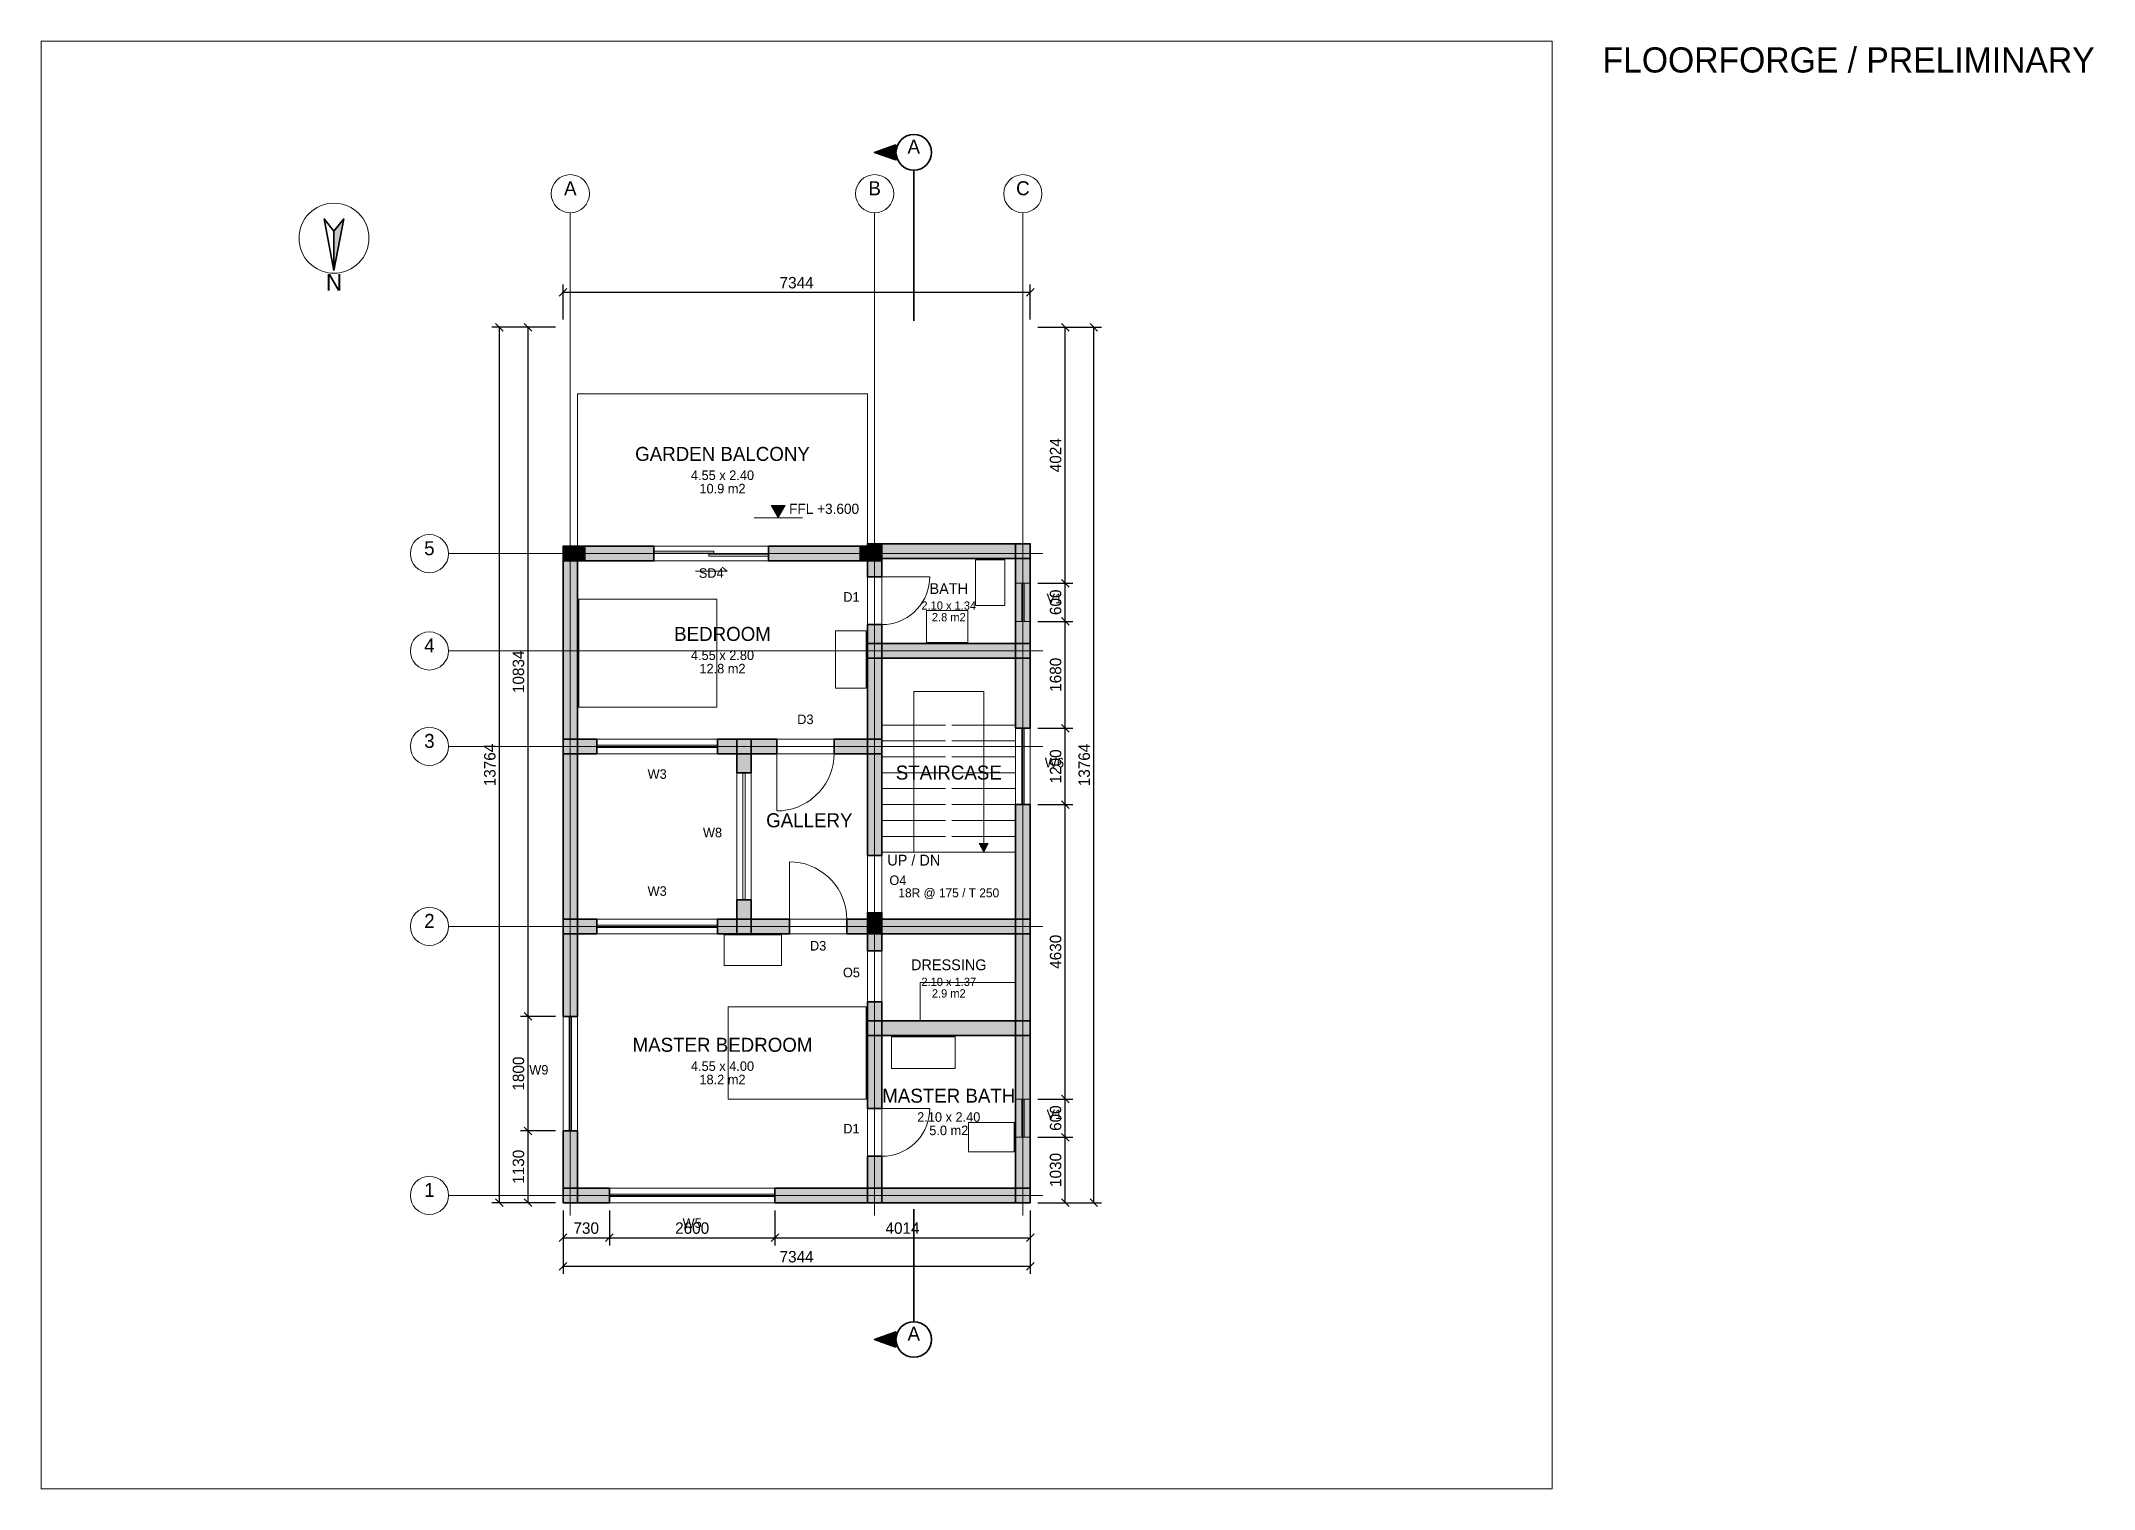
# Paper-space layout 'FLOOR-1' of a CAD drawing. Header units: millimetres. Extents: x 20 to 346, y 30 to 260.
# The model-space entities are those that its viewports show. They can reach past a viewport. Long polylines and large blocks are cut down to what shows.
import ezdxf
from ezdxf.enums import TextEntityAlignment as Align

# ---------------------------------------------------------------- set-up
doc = ezdxf.new("R2010")
doc.units = ezdxf.units.MM
for name, color, linetype, lineweight in [('A-ANNO', 7, 'Continuous', 18), ('A-DIMS', 7, 'Continuous', 13), ('A-DOOR', 3, 'Continuous', 18), ('A-FLOR', 8, 'Continuous', 13), ('A-FURN', 8, 'Continuous', 13), ('A-GRID', 8, 'Continuous', 13), ('A-LEVL', 7, 'Continuous', 13), ('A-SECT', 1, 'Continuous', 35), ('A-STAIR', 7, 'Continuous', 18), ('A-TAGS', 1, 'Continuous', 13), ('A-WALL', 7, 'Continuous', 35), ('A-WIND', 4, 'Continuous', 18)]:
    doc.layers.add(name, color=color, linetype=linetype, lineweight=lineweight)
doc.dimstyles.new('FF-ARCH', dxfattribs={"dimtxt": 180, "dimasz": 90, "dimexe": 120, "dimexo": 120, "dimgap": 60, "dimtad": 1, "dimdec": 0, "dimtsz": 60, "dimcen": 2.5, "dimazin": 3, "dimtfac": 1, "dimtmove": 0, "dimatfit": 3})

msp = doc.modelspace()

# ---------------------------------------------------------------- hatches: boundary and pattern name
at = {"layer": 'A-LEVL'}
msp.add_hatch(color=7, dxfattribs=at).paths.add_polyline_path([(22618, 10960), (22838, 10960), (22728, 10770)])
at = {"layer": 'A-SECT'}
for points in [[(24578, 16634), (24238, 16514), (24578, 16394)], [(24578, -2270), (24238, -2150), (24578, -2030)]]:
    msp.add_hatch(color=7, dxfattribs=at).paths.add_polyline_path(points)
at = {"layer": 'A-STAIR'}
msp.add_hatch(color=7, dxfattribs=at).paths.add_polyline_path([(25888, 5650), (26028, 5650), (25958, 5510)])
at = {"layer": 'A-WALL'}
for points in [[(15744, 14658), (15898, 15466.5), (15744, 15274)], [(24128, 10245), (24128, 10360), (24358, 10360), (24358, 10205), (24358, 10090), (24128, 10090), (24128, 10245)], [(26573, 10360), (26688, 10360), (26688, 10130), (24243, 10130), (24128, 10130), (24128, 10360), (26573, 10360)], [(26458, 10245), (26458, 10360), (26688, 10360), (26688, 8675), (26688, 8560), (26458, 8560), (26458, 10245)], [(19344, 10205), (19344, 10320), (19574, 10320), (19574, 7175), (19574, 7060), (19344, 7060), (19344, 10205)], [(19574, 10320), (19689, 10320), (19689, 10090), (19459, 10090), (19344, 10090), (19344, 10320), (19574, 10320)], [(19574, 10090), (19459, 10090), (19459, 10320), (20774, 10320), (20774, 10090), (19574, 10090)], [(24243, 10320), (24243, 10090), (22574, 10090), (22574, 10320), (24128, 10320), (24243, 10320)], [(24243, 10320), (24358, 10320), (24358, 10090), (24128, 10090), (24013, 10090), (24013, 10320), (24243, 10320)], [(24128, 10320), (24358, 10320), (24358, 9840), (24128, 9840), (24128, 10205), (24128, 10320)], [(24358, 8675), (24358, 8560), (24128, 8560), (24128, 9090), (24358, 9090), (24358, 8675)], [(24128, 8675), (24128, 8790), (24358, 8790), (24358, 7175), (24358, 7060), (24128, 7060), (24128, 8675)], [(26573, 8790), (26688, 8790), (26688, 8560), (24243, 8560), (24128, 8560), (24128, 8790), (26573, 8790)], [(26458, 8790), (26688, 8790), (26688, 7460), (26458, 7460), (26458, 8675), (26458, 8790)], [(19344, 7175), (19344, 7290), (19574, 7290), (19574, 4345), (19574, 4230), (19344, 4230), (19344, 7175)], [(19459, 7060), (19344, 7060), (19344, 7290), (19874, 7290), (19874, 7060), (19459, 7060)], [(22304, 7290), (22304, 7060), (21774, 7060), (21774, 7290), (22189, 7290), (22304, 7290)], [(22074, 7290), (22304, 7290), (22304, 6760), (22074, 6760), (22074, 7175), (22074, 7290)], [(22189, 7060), (22074, 7060), (22074, 7290), (22704, 7290), (22704, 7060), (22189, 7060)], [(24358, 7290), (24358, 7060), (23604, 7060), (23604, 7290), (24243, 7290), (24358, 7290)], [(24128, 7290), (24358, 7290), (24358, 5460), (24128, 5460), (24128, 7175), (24128, 7290)], [(26688, 4345), (26688, 4230), (26458, 4230), (26458, 6260), (26688, 6260), (26688, 4345)], [(22304, 4345), (22304, 4230), (22074, 4230), (22074, 4760), (22304, 4760), (22304, 4345)], [(24358, 4345), (24358, 4230), (24128, 4230), (24128, 4560), (24358, 4560), (24358, 4345)], [(19344, 4460), (19574, 4460), (19574, 2930), (19344, 2930), (19344, 4345), (19344, 4460)], [(19459, 4230), (19344, 4230), (19344, 4460), (19874, 4460), (19874, 4230), (19459, 4230)], [(22304, 4460), (22304, 4230), (21774, 4230), (21774, 4460), (22189, 4460), (22304, 4460)], [(22189, 4230), (22074, 4230), (22074, 4460), (22904, 4460), (22904, 4230), (22189, 4230)], [(24358, 4460), (24358, 4230), (23804, 4230), (23804, 4460), (24243, 4460), (24358, 4460)], [(24128, 4460), (24358, 4460), (24358, 3960), (24128, 3960), (24128, 4345), (24128, 4460)], [(26573, 4460), (26688, 4460), (26688, 4230), (24243, 4230), (24128, 4230), (24128, 4460), (26573, 4460)], [(26458, 4345), (26458, 4460), (26688, 4460), (26688, 2745), (26688, 2630), (26458, 2630), (26458, 4345)], [(24358, 2745), (24358, 2630), (24128, 2630), (24128, 3160), (24358, 3160), (24358, 2745)], [(24128, 2860), (24358, 2860), (24358, 1480), (24128, 1480), (24128, 2745), (24128, 2860)], [(26573, 2860), (26688, 2860), (26688, 2630), (24243, 2630), (24128, 2630), (24128, 2860), (26573, 2860)], [(26458, 2745), (26458, 2860), (26688, 2860), (26688, 115), (26688, 0), (26458, 0), (26458, 2745)], [(19574, 115), (19574, 0), (19344, 0), (19344, 1130), (19574, 1130), (19574, 115)], [(24358, 115), (24358, 0), (24128, 0), (24128, 730), (24358, 730), (24358, 115)], [(19459, 0), (19344, 0), (19344, 230), (20074, 230), (20074, 0), (19459, 0)], [(24358, 230), (24358, 0), (22674, 0), (22674, 230), (24243, 230), (24358, 230)], [(26573, 230), (26688, 230), (26688, 0), (24243, 0), (24128, 0), (24128, 230), (26573, 230)]]:
    msp.add_hatch(color=7, dxfattribs=at).paths.add_polyline_path(points)

# ---------------------------------------------------------------- linework, layer by layer
at = {"layer": 'A-ANNO'}
msp.add_circle((15744, 15164), 550, dxfattribs=at)
at = {"layer": 'A-DOOR'}
for p, q in [((21424, 9930), (21924, 9930)), ((21924, 9930), (21844, 9990)), ((24358, 9840), (25108, 9840)), ((22704, 7060), (22704, 6160)), ((22904, 4460), (22904, 5360)), ((24128, 4560), (24128, 5460)), ((24358, 4560), (24358, 5460)), ((24128, 3160), (24128, 3960)), ((24358, 3160), (24358, 3960)), ((24358, 1480), (25108, 1480))]:
    msp.add_line(p, q, dxfattribs=at)
for points in [[(20774, 10211), (21714, 10211), (21714, 10243), (20774, 10243)], [(21634, 10167), (22574, 10167), (22574, 10199), (21634, 10199)]]:
    msp.add_lwpolyline(points, close=True, dxfattribs=at)
for points in [[(24358, 9090), (24427.2, 9093.2), (24495.8, 9102.8), (24563.2, 9118.6), (24628.9, 9140.6), (24692.3, 9168.6), (24752.8, 9202.3), (24810, 9241.5), (24863.3, 9285.7), (24912.3, 9334.7), (24956.5, 9388), (24995.7, 9445.2), (25029.4, 9505.7), (25057.4, 9569.1), (25079.4, 9634.8), (25095.2, 9702.2), (25104.8, 9770.8), (25108, 9840)], [(23604, 7060), (23600.2, 6977), (23588.7, 6894.6), (23569.6, 6813.7), (23543.2, 6734.9), (23509.6, 6658.8), (23469.2, 6586.2), (23422.2, 6517.6), (23369.1, 6453.7), (23310.3, 6394.9), (23246.4, 6341.8), (23177.8, 6294.8), (23105.2, 6254.4), (23029.1, 6220.8), (22950.3, 6194.4), (22869.4, 6175.3), (22787, 6163.8), (22704, 6160)], [(23804, 4460), (23800.2, 4543), (23788.7, 4625.4), (23769.6, 4706.3), (23743.2, 4785.1), (23709.6, 4861.2), (23669.2, 4933.8), (23622.2, 5002.4), (23569.1, 5066.3), (23510.3, 5125.1), (23446.4, 5178.2), (23377.8, 5225.2), (23305.2, 5265.6), (23229.1, 5299.2), (23150.3, 5325.6), (23069.4, 5344.7), (22987, 5356.2), (22904, 5360)], [(24358, 730), (24427.2, 733.2), (24495.8, 742.8), (24563.2, 758.6), (24628.9, 780.6), (24692.3, 808.6), (24752.8, 842.3), (24810, 881.5), (24863.3, 925.7), (24912.3, 974.7), (24956.5, 1028), (24995.7, 1085.2), (25029.4, 1145.7), (25057.4, 1209.1), (25079.4, 1274.8), (25095.2, 1342.2), (25104.8, 1410.8), (25108, 1480)]]:
    msp.add_lwpolyline(points, dxfattribs=at)
at = {"layer": 'A-FLOR'}
for points in [[(19344, 0), (19344, 230), (19344, 4230), (19344, 4345), (19344, 4460), (19344, 7060), (19344, 7175), (19344, 7290), (19344, 10090), (19344, 10205), (19344, 10320), (19459, 10320), (19574, 10320), (19574, 12720), (24128, 12720), (24128, 10360), (24358, 10360), (26458, 10360), (26573, 10360), (26688, 10360), (26688, 10130), (26688, 8790), (26688, 8675), (26688, 8560), (26688, 4460), (26688, 4345), (26688, 4230), (26688, 2860), (26688, 2745), (26688, 2630), (26688, 230), (26688, 115), (26688, 0), (26458, 0), (24358, 0), (24243, 0), (24128, 0), (19574, 0), (19459, 0), (19344, 0)], [(19574, 10320), (24128, 10320), (24128, 12720), (19574, 12720)], [(19574, 7290), (24128, 7290), (24128, 10090), (19574, 10090)], [(24358, 8790), (26458, 8790), (26458, 10130), (24358, 10130)], [(24358, 4460), (26458, 4460), (26458, 8560), (24358, 8560)], [(26458, 8560), (24358, 8560), (24358, 5510), (26458, 5510), (26458, 8560)], [(19574, 7060), (19574, 4460), (22074, 4460), (22074, 7060), (19574, 7060)], [(22304, 4460), (24128, 4460), (24128, 7060), (22304, 7060)], [(19574, 230), (24128, 230), (24128, 4230), (19574, 4230)], [(24358, 2860), (26458, 2860), (26458, 4230), (24358, 4230)], [(24358, 230), (26458, 230), (26458, 2630), (24358, 2630)]]:
    msp.add_lwpolyline(points, close=True, dxfattribs=at)
msp.add_lwpolyline([(24128, 10360.1), (24128, 12720), (19574, 12720), (19574, 10320.1)], dxfattribs=at)
at = {"layer": 'A-FURN'}
for points in [[(26288, 9390), (26288, 10110), (25828, 10110), (25828, 9390)], [(21764, 7790), (21764, 9490), (19594, 9490), (19594, 7790)], [(25708, 8810), (25708, 9310), (25058, 9310), (25058, 8810)], [(24108, 8090), (24108, 8990), (23628, 8990), (23628, 8090)], [(22778, 3730), (22778, 4210), (21878, 4210), (21878, 3730)], [(26458, 2860), (26458, 3460), (24958, 3460), (24958, 2860)], [(24108, 1630), (24108, 3080), (21938, 3080), (21938, 1630)], [(25508, 2110), (25508, 2610), (24508, 2610), (24508, 2110)], [(26438, 800), (26438, 1260), (25718, 1260), (25718, 800)]]:
    msp.add_lwpolyline(points, close=True, dxfattribs=at)
at = {"layer": 'A-GRID'}
for p, q in [((19459, -200), (19459, 15564)), ((24243, -200), (24243, 15564)), ((26573, -200), (26573, 15564)), ((17544, 10205), (26888, 10205)), ((17544, 8675), (26888, 8675)), ((17544, 7175), (26888, 7175)), ((17544, 4345), (26888, 4345)), ((17544, 115), (26888, 115))]:
    msp.add_line(p, q, dxfattribs=at)
for centre in [(19459, 15864), (24243, 15864), (26573, 15864), (17244, 10205), (17244, 8675), (17244, 7175), (17244, 4345), (17244, 115)]:
    msp.add_circle(centre, 300, dxfattribs=at)
at = {"layer": 'A-LEVL'}
msp.add_line((22348, 10770), (23108, 10770), dxfattribs=at)
msp.add_lwpolyline([(22618, 10960), (22838, 10960), (22728, 10770)], close=True, dxfattribs=at)
at = {"layer": 'A-SECT'}
for p, q in [((24858, 15934), (24858, 16234)), ((24858, 13864), (24858, 15934)), ((24858, -100), (24858, -1570)), ((24858, -1570), (24858, -1870))]:
    msp.add_line(p, q, dxfattribs=at)
for points in [[(24578, 16634), (24238, 16514), (24578, 16394)], [(24578, -2270), (24238, -2150), (24578, -2030)]]:
    msp.add_lwpolyline(points, close=True, dxfattribs=at)
for centre in [(24858, 16514), (24858, -2150)]:
    msp.add_circle(centre, 280, dxfattribs=at)
at = {"layer": 'A-STAIR'}
for p, q in [((24358, 7510), (25358, 7510)), ((25458, 7510), (26458, 7510)), ((24358, 7260), (25358, 7260)), ((25458, 7260), (26458, 7260)), ((24358, 7010), (25358, 7010)), ((25458, 7010), (26458, 7010)), ((24358, 6760), (25358, 6760)), ((24358, 6510), (25358, 6510)), ((25458, 6760), (26458, 6760)), ((25458, 6510), (26458, 6510)), ((24358, 6260), (25358, 6260)), ((25458, 6260), (26458, 6260)), ((24358, 6010), (25358, 6010)), ((25458, 6010), (26458, 6010)), ((24358, 5760), (25358, 5760)), ((24358, 5510), (25358, 5510)), ((25458, 5760), (26458, 5760)), ((25458, 5510), (26458, 5510))]:
    msp.add_line(p, q, dxfattribs=at)
msp.add_lwpolyline([(24858, 5510), (24858, 8035), (25958, 8035), (25958, 5510)], dxfattribs=at)
msp.add_lwpolyline([(25888, 5650), (26028, 5650), (25958, 5510)], close=True, dxfattribs=at)
at = {"layer": 'A-WALL'}
for points in [[(15744, 14658), (15590, 15466.5), (15744, 15274)], [(15744, 14658), (15898, 15466.5), (15744, 15274)], [(24128, 10245), (24128, 10360), (24358, 10360), (24358, 10205), (24358, 10090), (24128, 10090), (24128, 10245)], [(26573, 10360), (26688, 10360), (26688, 10130), (24243, 10130), (24128, 10130), (24128, 10360), (26573, 10360)], [(26458, 10245), (26458, 10360), (26688, 10360), (26688, 8675), (26688, 8560), (26458, 8560), (26458, 10245)], [(19344, 10205), (19344, 10320), (19574, 10320), (19574, 7175), (19574, 7060), (19344, 7060), (19344, 10205)], [(19574, 10320), (19689, 10320), (19689, 10090), (19459, 10090), (19344, 10090), (19344, 10320), (19574, 10320)], [(19574, 10090), (19459, 10090), (19459, 10320), (20774, 10320), (20774, 10090), (19574, 10090)], [(24243, 10320), (24243, 10090), (22574, 10090), (22574, 10320), (24128, 10320), (24243, 10320)], [(24243, 10320), (24358, 10320), (24358, 10090), (24128, 10090), (24013, 10090), (24013, 10320), (24243, 10320)], [(24128, 10320), (24358, 10320), (24358, 9840), (24128, 9840), (24128, 10205), (24128, 10320)], [(24358, 8675), (24358, 8560), (24128, 8560), (24128, 9090), (24358, 9090), (24358, 8675)], [(24128, 8675), (24128, 8790), (24358, 8790), (24358, 7175), (24358, 7060), (24128, 7060), (24128, 8675)], [(26573, 8790), (26688, 8790), (26688, 8560), (24243, 8560), (24128, 8560), (24128, 8790), (26573, 8790)], [(26458, 8790), (26688, 8790), (26688, 7460), (26458, 7460), (26458, 8675), (26458, 8790)], [(19344, 7175), (19344, 7290), (19574, 7290), (19574, 4345), (19574, 4230), (19344, 4230), (19344, 7175)], [(19459, 7060), (19344, 7060), (19344, 7290), (19874, 7290), (19874, 7060), (19459, 7060)], [(22304, 7290), (22304, 7060), (21774, 7060), (21774, 7290), (22189, 7290), (22304, 7290)], [(22074, 7290), (22304, 7290), (22304, 6760), (22074, 6760), (22074, 7175), (22074, 7290)], [(22189, 7060), (22074, 7060), (22074, 7290), (22704, 7290), (22704, 7060), (22189, 7060)], [(24358, 7290), (24358, 7060), (23604, 7060), (23604, 7290), (24243, 7290), (24358, 7290)], [(24128, 7290), (24358, 7290), (24358, 5460), (24128, 5460), (24128, 7175), (24128, 7290)], [(26688, 4345), (26688, 4230), (26458, 4230), (26458, 6260), (26688, 6260), (26688, 4345)], [(22304, 4345), (22304, 4230), (22074, 4230), (22074, 4760), (22304, 4760), (22304, 4345)], [(24358, 4345), (24358, 4230), (24128, 4230), (24128, 4560), (24358, 4560), (24358, 4345)], [(19344, 4460), (19574, 4460), (19574, 2930), (19344, 2930), (19344, 4345), (19344, 4460)], [(19459, 4230), (19344, 4230), (19344, 4460), (19874, 4460), (19874, 4230), (19459, 4230)], [(22304, 4460), (22304, 4230), (21774, 4230), (21774, 4460), (22189, 4460), (22304, 4460)], [(22189, 4230), (22074, 4230), (22074, 4460), (22904, 4460), (22904, 4230), (22189, 4230)], [(24358, 4460), (24358, 4230), (23804, 4230), (23804, 4460), (24243, 4460), (24358, 4460)], [(24128, 4460), (24358, 4460), (24358, 3960), (24128, 3960), (24128, 4345), (24128, 4460)], [(26573, 4460), (26688, 4460), (26688, 4230), (24243, 4230), (24128, 4230), (24128, 4460), (26573, 4460)], [(26458, 4345), (26458, 4460), (26688, 4460), (26688, 2745), (26688, 2630), (26458, 2630), (26458, 4345)], [(24358, 2745), (24358, 2630), (24128, 2630), (24128, 3160), (24358, 3160), (24358, 2745)], [(24128, 2860), (24358, 2860), (24358, 1480), (24128, 1480), (24128, 2745), (24128, 2860)], [(26573, 2860), (26688, 2860), (26688, 2630), (24243, 2630), (24128, 2630), (24128, 2860), (26573, 2860)], [(26458, 2745), (26458, 2860), (26688, 2860), (26688, 115), (26688, 0), (26458, 0), (26458, 2745)], [(19574, 115), (19574, 0), (19344, 0), (19344, 1130), (19574, 1130), (19574, 115)], [(24358, 115), (24358, 0), (24128, 0), (24128, 730), (24358, 730), (24358, 115)], [(19459, 0), (19344, 0), (19344, 230), (20074, 230), (20074, 0), (19459, 0)], [(24358, 230), (24358, 0), (22674, 0), (22674, 230), (24243, 230), (24358, 230)], [(26573, 230), (26688, 230), (26688, 0), (24243, 0), (24128, 0), (24128, 230), (26573, 230)]]:
    msp.add_lwpolyline(points, close=True, dxfattribs=at)
at = {"layer": 'A-WIND'}
for p, q in [((26458, 9140), (26458, 9740)), ((26688, 9740), (26458, 9740)), ((26555, 9140), (26555, 9740)), ((26591, 9140), (26591, 9740)), ((26688, 9140), (26688, 9740)), ((26688, 9140), (26458, 9140)), ((26458, 6260), (26458, 7460)), ((26688, 7460), (26458, 7460)), ((26555, 6260), (26555, 7460)), ((26591, 6260), (26591, 7460)), ((26688, 6260), (26688, 7460)), ((19874, 7290), (21774, 7290)), ((19874, 7060), (19874, 7290)), ((19874, 7193), (21774, 7193)), ((19874, 7157), (21774, 7157)), ((21774, 7060), (21774, 7290)), ((19874, 7060), (21774, 7060)), ((22074, 4760), (22074, 6760)), ((22074, 6760), (22304, 6760)), ((22171, 4760), (22171, 6760)), ((22207, 4760), (22207, 6760)), ((22304, 4760), (22304, 6760)), ((26688, 6260), (26458, 6260)), ((22074, 4760), (22304, 4760)), ((19874, 4460), (21774, 4460)), ((19874, 4460), (19874, 4230)), ((19874, 4363), (21774, 4363)), ((19874, 4327), (21774, 4327)), ((19874, 4230), (21774, 4230)), ((21774, 4460), (21774, 4230)), ((19344, 1130), (19344, 2930)), ((19344, 2930), (19574, 2930)), ((19441, 1130), (19441, 2930)), ((19477, 1130), (19477, 2930)), ((19574, 1130), (19574, 2930)), ((26458, 1030), (26458, 1630)), ((26688, 1630), (26458, 1630)), ((26555, 1030), (26555, 1630)), ((26591, 1030), (26591, 1630)), ((26688, 1030), (26688, 1630)), ((19344, 1130), (19574, 1130)), ((26688, 1030), (26458, 1030)), ((20074, 230), (22674, 230)), ((20074, 0), (20074, 230)), ((20074, 133), (22674, 133)), ((20074, 97), (22674, 97)), ((20074, 0), (22674, 0)), ((22674, 0), (22674, 230))]:
    msp.add_line(p, q, dxfattribs=at)

# ---------------------------------------------------------------- texts
at = {"layer": 'A-ANNO'}
for s, height, p in [('N', 260, (15744, 14264)), ('GARDEN BALCONY', 220, (21851, 11597)), ('4.55 x 2.40', 150, (21851, 11317.5)), ('10.9 m2', 150, (21851, 11107.5)), ('BATH', 170, (25408, 9519.5)), ('2.10 x 1.34', 130, (25408, 9284.5)), ('BEDROOM', 220, (21851, 8767)), ('2.8 m2', 130, (25408, 9102.5)), ('4.55 x 2.80', 150, (21851, 8487.5)), ('12.8 m2', 150, (21851, 8277.5)), ('STAIRCASE', 220, (25408, 6587)), ('GALLERY', 220, (23216, 5837)), ('DRESSING', 170, (25408, 3604.5)), ('2.10 x 1.37', 130, (25408, 3369.5)), ('2.9 m2', 130, (25408, 3187.5)), ('MASTER BEDROOM', 220, (21851, 2307)), ('4.55 x 4.00', 150, (21851, 2027.5)), ('18.2 m2', 150, (21851, 1817.5)), ('MASTER BATH', 220, (25408, 1507)), ('2.10 x 2.40', 150, (25408, 1227.5)), ('5.0 m2', 150, (25408, 1017.5))]:
    msp.add_text(s, height=height, dxfattribs=at).set_placement(p, align=Align.BOTTOM_CENTER)
at = {"layer": 'A-GRID'}
for s, p in [('A', (19459, 15774)), ('B', (24243, 15774)), ('C', (26573, 15774)), ('5', (17244, 10115)), ('4', (17244, 8585)), ('3', (17244, 7085)), ('2', (17244, 4255)), ('1', (17244, 25))]:
    msp.add_text(s, height=220, dxfattribs=at).set_placement(p, align=Align.BOTTOM_CENTER)
at = {"layer": 'A-LEVL'}
msp.add_text('FFL +3.600', height=160, dxfattribs=at).set_placement((22898, 10830))
at = {"layer": 'A-SECT'}
for p in [(24858, 16429), (24858, -2235)]:
    msp.add_text('A', height=220, dxfattribs=at).set_placement(p, align=Align.BOTTOM_CENTER)
at = {"layer": 'A-STAIR'}
for s, height, p in [('UP / DN', 170, (24858, 5250)), ('18R @ 175 / T 250', 140, (25408, 4760))]:
    msp.add_text(s, height=height, dxfattribs=at).set_placement(p, align=Align.BOTTOM_CENTER)
at = {"layer": 'A-TAGS'}
for s, p in [('SD4', (21674, 9780)), ('D1', (23878, 9405)), ('V1', (27068, 9380)), ('D3', (23154, 7480)), ('W3', (20824, 6620)), ('W6', (27068, 6800)), ('W8', (21694, 5700)), ('W3', (20824, 4780)), ('O4', (24608, 4950)), ('D3', (23354, 3920)), ('O5', (23878, 3500)), ('W9', (18964, 1970)), ('V1', (27068, 1270)), ('D1', (23878, 1045)), ('W5', (21374, -440))]:
    msp.add_text(s, height=150, dxfattribs=at).set_placement(p, align=Align.BOTTOM_CENTER)

# ---------------------------------------------------------------- dimensions: what is measured, and where the dimension line sits
at = {"layer": 'A-DIMS'}
for base, p1, p2 in [((19344, 14314), (19344, 13764), (26688, 13764)), ((19344, -550), (19344, 0), (20074, 0)), ((19344, -1000), (19344, 0), (26688, 0)), ((20074, -550), (20074, 0), (22674, 0)), ((22674, -550), (22674, 0), (26688, 0))]:
    msp.add_linear_dim(base=base, p1=p1, p2=p2, dimstyle='FF-ARCH', dxfattribs=at).render()
for base, p1, p2 in [((18344, 0), (19344, 0), (19344, 13764)), ((18794, 2930), (19344, 2930), (19344, 13764)), ((27238, 9740), (26688, 9740), (26688, 13764)), ((27688, 0), (26688, 0), (26688, 13764)), ((27238, 9140), (26688, 9140), (26688, 9740)), ((27238, 7460), (26688, 7460), (26688, 9140)), ((27238, 6260), (26688, 6260), (26688, 7460)), ((27238, 1630), (26688, 1630), (26688, 6260)), ((18794, 1130), (19344, 1130), (19344, 2930)), ((27238, 1030), (26688, 1030), (26688, 1630)), ((18794, 0), (19344, 0), (19344, 1130)), ((27238, 0), (26688, 0), (26688, 1030))]:
    msp.add_linear_dim(base=base, p1=p1, p2=p2, angle=90, dimstyle='FF-ARCH', dxfattribs=at).render()

psp = doc.layouts.new('FLOOR-1')

# ---------------------------------------------------------------- texts
psp.add_text('FLOORFORGE / PRELIMINARY', height=4).set_placement((268, 255))

# ---------------------------------------------------------------- viewports
at = {"layer": 'VIEWPORTS'}
psp.add_viewport(center=(140, 145), size=(240, 230), view_center_point=(23016, 6882), view_height=22764, dxfattribs=at)

doc.saveas('drawing.dxf')
